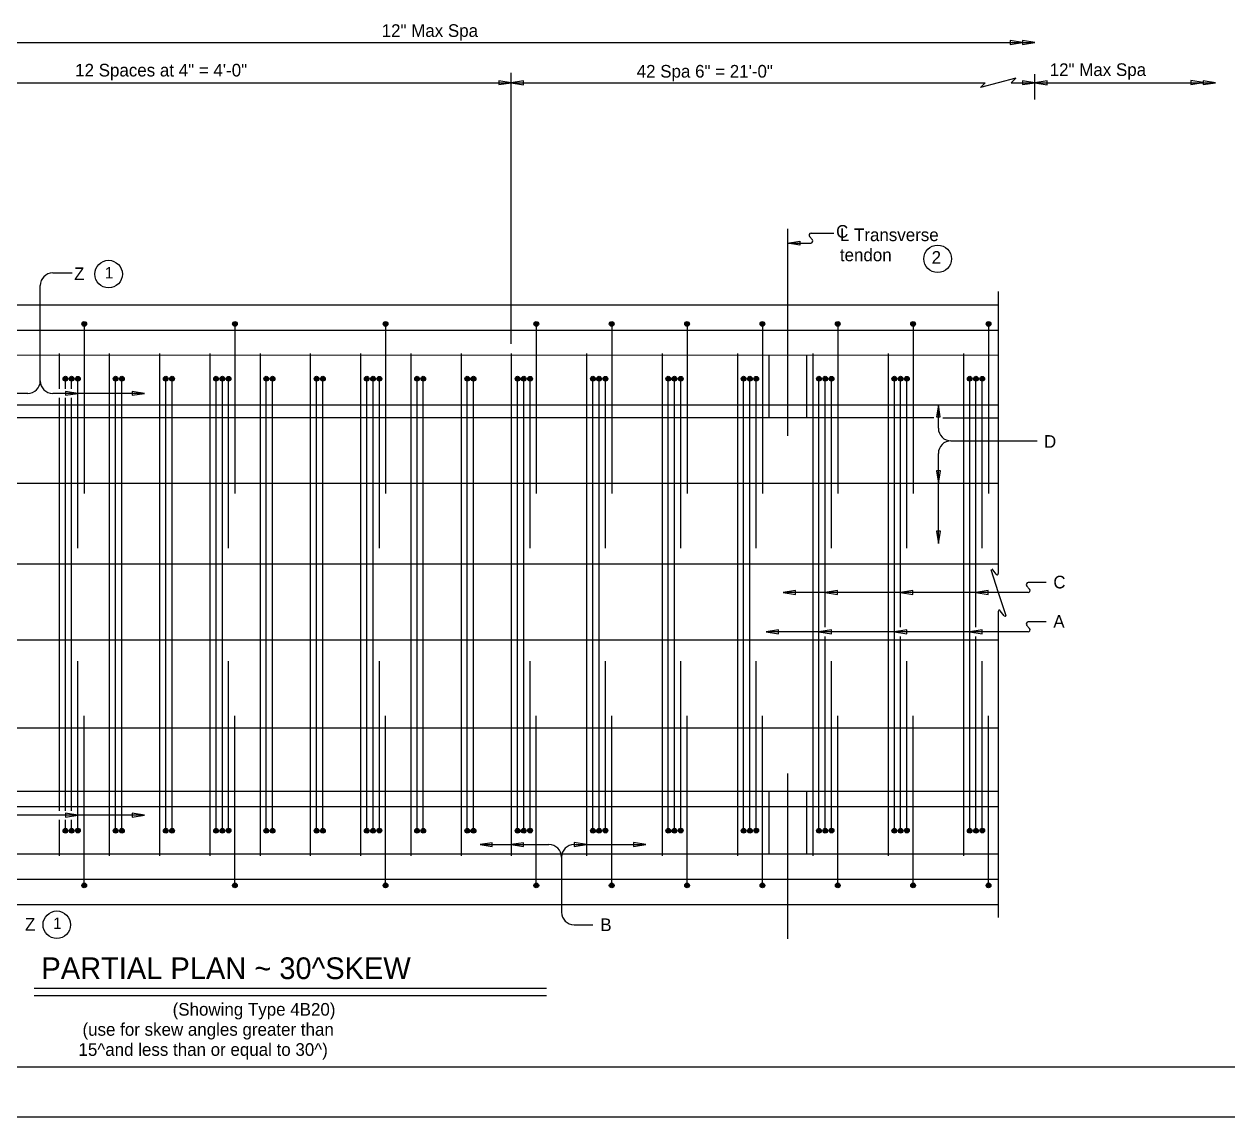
# Model space of a CAD drawing. Extents: x 1000 to 1069, y 1000 to 1045.
# Drawn here: x 1045.38 to 1057.36, y 1000 to 1010.88 of the extents above; entities that cross this region are included whole.
import ezdxf

# ---------------------------------------------------------------- set-up
doc = ezdxf.new("R2010")
doc.units = 0
doc.layers.add('D_SHEET', color=7, linetype='Continuous')
doc.layers.add('Working Level 1', color=7, linetype='Continuous')

msp = doc.modelspace()

# ---------------------------------------------------------------- linework, layer by layer
at = {"layer": 'D_SHEET'}
for p, q in [((1037, 1000.5), (1068.5, 1000.5)), ((1035, 1000), (1069, 1000))]:
    msp.add_line(p, q, dxfattribs=at)
at = {"layer": 'Working Level 1'}
for p, q in [((1042.359, 1010.695), (1055.441, 1010.695)), ((1050.23, 1007.697), (1050.23, 1010.394)), ((1055.441, 1010.128), (1055.441, 1010.381)), ((1042.359, 1010.295), (1054.947, 1010.295)), ((1055.25, 1010.342), (1054.9, 1010.248)), ((1054.947, 1010.295), (1054.9, 1010.248)), ((1055.25, 1010.342), (1055.203, 1010.295)), ((1055.203, 1010.295), (1057.237, 1010.295)), ((1052.98, 1008.841), (1052.98, 1006.78)), ((1053.227, 1008.73), (1053.198, 1008.765)), ((1053.213, 1008.797), (1053.44, 1008.797)), ((1052.98, 1008.697), (1053.211, 1008.697)), ((1045.668, 1008.401), (1045.86, 1008.401)), ((1045.543, 1007.327), (1045.543, 1008.276)), ((1055.075, 1008.216), (1055.075, 1005.57)), ((1055.075, 1008.082), (1039.274, 1008.082)), ((1045.98, 1007.894), (1045.98, 1006.206)), ((1047.48, 1007.894), (1047.48, 1006.206)), ((1048.979, 1007.894), (1048.979, 1006.206)), ((1050.479, 1007.894), (1050.479, 1006.206)), ((1051.229, 1007.894), (1051.229, 1006.206)), ((1051.979, 1007.894), (1051.979, 1006.206)), ((1052.729, 1007.894), (1052.729, 1006.206)), ((1053.479, 1007.894), (1053.479, 1006.206)), ((1054.229, 1007.894), (1054.229, 1006.206)), ((1054.979, 1007.894), (1054.979, 1006.206)), ((1041.008, 1007.831), (1055.075, 1007.831)), ((1055.075, 1007.581), (1041.008, 1007.582)), ((1045.73, 1007.6), (1045.73, 1007.247)), ((1046.23, 1007.6), (1046.23, 1002.599)), ((1046.73, 1007.6), (1046.73, 1002.599)), ((1047.23, 1007.6), (1047.23, 1002.599)), ((1047.73, 1007.6), (1047.73, 1002.599)), ((1048.23, 1007.6), (1048.23, 1002.599)), ((1048.73, 1007.6), (1048.73, 1002.599)), ((1049.23, 1007.6), (1049.23, 1002.599)), ((1049.73, 1007.6), (1049.73, 1002.599)), ((1050.23, 1007.6), (1050.23, 1002.599)), ((1050.98, 1007.6), (1050.98, 1002.599)), ((1051.73, 1007.6), (1051.73, 1002.599)), ((1052.48, 1007.6), (1052.48, 1002.599)), ((1052.793, 1007.581), (1052.793, 1006.959)), ((1053.168, 1007.581), (1053.168, 1006.959)), ((1053.23, 1007.6), (1053.23, 1002.599)), ((1053.98, 1007.6), (1053.98, 1002.599)), ((1054.73, 1007.6), (1054.73, 1002.599)), ((1045.793, 1007.247), (1045.793, 1007.349)), ((1045.855, 1007.247), (1045.855, 1007.349)), ((1045.917, 1005.661), (1045.917, 1007.348)), ((1046.293, 1002.849), (1046.293, 1007.349)), ((1046.355, 1002.849), (1046.355, 1007.349)), ((1046.792, 1002.849), (1046.792, 1007.349)), ((1046.855, 1002.849), (1046.855, 1007.349)), ((1047.292, 1002.849), (1047.292, 1007.349)), ((1047.355, 1002.849), (1047.355, 1007.349)), ((1047.417, 1005.661), (1047.417, 1007.348)), ((1047.792, 1002.849), (1047.792, 1007.349)), ((1047.855, 1002.849), (1047.855, 1007.349)), ((1048.292, 1002.849), (1048.292, 1007.349)), ((1048.355, 1002.849), (1048.355, 1007.349)), ((1048.792, 1002.849), (1048.792, 1007.349)), ((1048.855, 1002.849), (1048.855, 1007.349)), ((1048.917, 1005.661), (1048.917, 1007.348)), ((1049.292, 1002.849), (1049.292, 1007.349)), ((1049.354, 1002.849), (1049.354, 1007.349)), ((1049.792, 1002.849), (1049.792, 1007.349)), ((1049.854, 1002.849), (1049.854, 1007.349)), ((1050.292, 1002.849), (1050.292, 1007.349)), ((1050.354, 1002.849), (1050.354, 1007.349)), ((1050.417, 1005.661), (1050.417, 1007.348)), ((1051.042, 1002.849), (1051.042, 1007.349)), ((1051.104, 1002.849), (1051.104, 1007.349)), ((1051.167, 1005.661), (1051.167, 1007.348)), ((1051.792, 1002.849), (1051.792, 1007.349)), ((1051.854, 1002.849), (1051.854, 1007.349)), ((1051.917, 1005.661), (1051.917, 1007.348)), ((1052.542, 1002.849), (1052.542, 1007.349)), ((1052.604, 1002.849), (1052.604, 1007.349)), ((1052.667, 1005.661), (1052.667, 1007.348)), ((1053.292, 1002.849), (1053.292, 1007.349)), ((1053.354, 1004.874), (1053.354, 1007.349)), ((1053.417, 1005.661), (1053.417, 1007.348)), ((1054.042, 1002.849), (1054.042, 1007.349)), ((1054.104, 1004.874), (1054.104, 1007.349)), ((1054.167, 1005.661), (1054.167, 1007.348)), ((1054.792, 1002.849), (1054.792, 1007.349)), ((1054.854, 1004.874), (1054.854, 1007.349)), ((1054.917, 1005.661), (1054.917, 1007.348)), ((1045.418, 1007.202), (1044.417, 1007.202)), ((1046.579, 1007.202), (1045.668, 1007.202)), ((1045.73, 1007.157), (1045.73, 1003.047)), ((1045.793, 1003.047), (1045.793, 1007.157)), ((1045.855, 1003.047), (1045.855, 1007.157)), ((1039.577, 1007.09), (1055.075, 1007.09)), ((1054.48, 1006.855), (1054.48, 1007.09)), ((1054.435, 1006.959), (1044.187, 1006.959)), ((1054.525, 1006.959), (1055.075, 1006.959)), ((1054.605, 1006.73), (1055.463, 1006.73)), ((1054.48, 1005.709), (1054.48, 1006.605)), ((1040.015, 1006.31), (1055.075, 1006.31)), ((1042.893, 1005.507), (1055.075, 1005.507)), ((1055.075, 1005.57), (1055.075, 1005.409)), ((1055.001, 1005.448), (1055.075, 1005.22)), ((1055.054, 1005.402), (1055.014, 1005.455)), ((1055.358, 1005.287), (1055.388, 1005.252)), ((1055.552, 1005.319), (1055.374, 1005.319)), ((1055.373, 1005.22), (1052.936, 1005.22)), ((1055.075, 1005.22), (1055.15, 1004.993)), ((1055.075, 1005.033), (1055.075, 1004.945)), ((1055.136, 1004.987), (1055.096, 1005.039)), ((1055.075, 1004.945), (1055.075, 1001.985)), ((1055.358, 1004.896), (1055.388, 1004.861)), ((1055.552, 1004.928), (1055.374, 1004.928)), ((1040.945, 1004.749), (1055.075, 1004.749)), ((1055.373, 1004.829), (1052.766, 1004.829)), ((1053.354, 1002.849), (1053.354, 1004.784)), ((1054.104, 1002.849), (1054.104, 1004.784)), ((1054.854, 1002.849), (1054.854, 1004.784)), ((1045.917, 1002.85), (1045.917, 1004.537)), ((1047.417, 1002.85), (1047.417, 1004.537)), ((1048.917, 1002.85), (1048.917, 1004.537)), ((1050.417, 1002.85), (1050.417, 1004.537)), ((1051.167, 1002.85), (1051.167, 1004.537)), ((1051.917, 1002.85), (1051.917, 1004.537)), ((1052.667, 1002.85), (1052.667, 1004.537)), ((1053.417, 1002.85), (1053.417, 1004.537)), ((1054.167, 1002.85), (1054.167, 1004.537)), ((1054.917, 1002.85), (1054.917, 1004.537)), ((1045.98, 1002.304), (1045.98, 1003.992)), ((1047.48, 1002.304), (1047.48, 1003.992)), ((1048.979, 1002.304), (1048.979, 1003.992)), ((1050.479, 1002.304), (1050.479, 1003.992)), ((1051.229, 1002.304), (1051.229, 1003.992)), ((1051.979, 1002.304), (1051.979, 1003.992)), ((1052.729, 1002.304), (1052.729, 1003.992)), ((1053.479, 1002.304), (1053.479, 1003.992)), ((1054.229, 1002.304), (1054.229, 1003.992)), ((1054.979, 1002.304), (1054.979, 1003.992)), ((1041.419, 1003.872), (1055.075, 1003.872)), ((1052.98, 1003.419), (1052.98, 1001.773)), ((1055.075, 1003.24), (1044.187, 1003.24)), ((1052.793, 1003.24), (1052.793, 1002.616)), ((1053.168, 1003.24), (1053.168, 1002.616)), ((1041.884, 1003.091), (1055.075, 1003.091)), ((1046.579, 1003.003), (1045.168, 1003.003)), ((1045.73, 1002.957), (1045.73, 1002.599)), ((1045.793, 1002.849), (1045.793, 1002.957)), ((1045.855, 1002.849), (1045.855, 1002.957)), ((1049.919, 1002.711), (1050.605, 1002.711)), ((1050.855, 1002.711), (1051.568, 1002.711)), ((1055.075, 1002.617), (1043.73, 1002.617)), ((1050.73, 1002.586), (1050.73, 1002.038)), ((1043.874, 1002.367), (1055.075, 1002.367)), ((1042.302, 1002.116), (1055.075, 1002.116)), ((1050.855, 1001.913), (1051.043, 1001.913)), ((1045.483, 1001.283), (1050.58, 1001.283)), ((1045.483, 1001.209), (1050.58, 1001.209))]:
    msp.add_line(p, q, dxfattribs=at)
for points in [[(1055.318, 1010.695), (1055.196, 1010.715), (1055.196, 1010.676)], [(1055.441, 1010.695), (1055.318, 1010.715), (1055.318, 1010.676)], [(1050.23, 1010.295), (1050.107, 1010.315), (1050.107, 1010.276)], [(1050.23, 1010.295), (1050.352, 1010.275), (1050.352, 1010.314)], [(1055.441, 1010.295), (1055.318, 1010.315), (1055.318, 1010.276)], [(1055.441, 1010.295), (1055.563, 1010.275), (1055.563, 1010.314)], [(1057.114, 1010.296), (1056.992, 1010.316), (1056.992, 1010.277)], [(1057.237, 1010.295), (1057.114, 1010.315), (1057.114, 1010.276)], [(1052.98, 1008.697), (1053.103, 1008.717), (1053.103, 1008.679)], [(1045.917, 1007.202), (1045.795, 1007.222), (1045.795, 1007.184)], [(1046.579, 1007.202), (1046.456, 1007.222), (1046.456, 1007.184)], [(1054.48, 1007.09), (1054.46, 1006.968), (1054.498, 1006.968)], [(1054.48, 1006.31), (1054.5, 1006.432), (1054.461, 1006.432)], [(1054.48, 1005.709), (1054.5, 1005.831), (1054.461, 1005.831)], [(1052.936, 1005.22), (1053.059, 1005.2), (1053.059, 1005.239)], [(1053.354, 1005.22), (1053.477, 1005.2), (1053.477, 1005.239)], [(1054.104, 1005.22), (1054.227, 1005.2), (1054.227, 1005.239)], [(1054.854, 1005.22), (1054.977, 1005.2), (1054.977, 1005.239)], [(1052.766, 1004.829), (1052.889, 1004.809), (1052.889, 1004.848)], [(1053.292, 1004.829), (1053.415, 1004.809), (1053.415, 1004.848)], [(1054.042, 1004.829), (1054.165, 1004.809), (1054.165, 1004.848)], [(1054.792, 1004.829), (1054.915, 1004.809), (1054.915, 1004.848)], [(1045.917, 1003.003), (1045.795, 1003.023), (1045.795, 1002.984)], [(1046.579, 1003.003), (1046.456, 1003.023), (1046.456, 1002.984)], [(1049.919, 1002.711), (1050.041, 1002.691), (1050.041, 1002.73)], [(1050.23, 1002.711), (1050.352, 1002.691), (1050.352, 1002.73)], [(1050.98, 1002.711), (1050.857, 1002.731), (1050.857, 1002.693)], [(1051.568, 1002.711), (1051.446, 1002.731), (1051.446, 1002.693)]]:
    msp.add_lwpolyline(points, close=True, dxfattribs=at)
for centre, radius in [((1054.473, 1008.542), 0.137), ((1046.223, 1008.39), 0.137), ((1045.98, 1007.894), 0.0235), ((1045.98, 1007.894), 0.0188), ((1045.98, 1007.894), 0.0141), ((1045.98, 1007.894), 0.00941), ((1045.98, 1007.894), 0.0047), ((1047.48, 1007.894), 0.0235), ((1047.48, 1007.894), 0.0188), ((1047.48, 1007.894), 0.0141), ((1047.48, 1007.894), 0.00941), ((1047.48, 1007.894), 0.0047), ((1048.979, 1007.894), 0.0235), ((1048.979, 1007.894), 0.0188), ((1048.979, 1007.894), 0.0141), ((1048.979, 1007.894), 0.00941), ((1048.979, 1007.894), 0.0047), ((1050.479, 1007.894), 0.0235), ((1050.479, 1007.894), 0.0188), ((1050.479, 1007.894), 0.0141), ((1050.479, 1007.894), 0.00941), ((1050.479, 1007.894), 0.0047), ((1051.229, 1007.894), 0.0235), ((1051.229, 1007.894), 0.0188), ((1051.229, 1007.894), 0.0141), ((1051.229, 1007.894), 0.00941), ((1051.229, 1007.894), 0.0047), ((1051.979, 1007.894), 0.0235), ((1051.979, 1007.894), 0.0188), ((1051.979, 1007.894), 0.0141), ((1051.979, 1007.894), 0.00941), ((1051.979, 1007.894), 0.0047), ((1052.729, 1007.894), 0.0235), ((1052.729, 1007.894), 0.0188), ((1052.729, 1007.894), 0.0141), ((1052.729, 1007.894), 0.00941), ((1052.729, 1007.894), 0.0047), ((1053.479, 1007.894), 0.0235), ((1053.479, 1007.894), 0.0188), ((1053.479, 1007.894), 0.0141), ((1053.479, 1007.894), 0.00941), ((1053.479, 1007.894), 0.0047), ((1054.229, 1007.894), 0.0235), ((1054.229, 1007.894), 0.0188), ((1054.229, 1007.894), 0.0141), ((1054.229, 1007.894), 0.00941), ((1054.229, 1007.894), 0.0047), ((1054.979, 1007.894), 0.0235), ((1054.979, 1007.894), 0.0188), ((1054.979, 1007.894), 0.0141), ((1054.979, 1007.894), 0.00941), ((1054.979, 1007.894), 0.0047), ((1045.793, 1007.349), 0.0235), ((1045.793, 1007.349), 0.0188), ((1045.793, 1007.349), 0.0141), ((1045.793, 1007.349), 0.00941), ((1045.793, 1007.349), 0.0047), ((1045.855, 1007.349), 0.0235), ((1045.855, 1007.349), 0.0188), ((1045.855, 1007.349), 0.0141), ((1045.855, 1007.349), 0.00941), ((1045.855, 1007.349), 0.0047), ((1045.917, 1007.348), 0.0235), ((1045.917, 1007.348), 0.0188), ((1045.917, 1007.348), 0.0141), ((1045.917, 1007.348), 0.00941), ((1045.917, 1007.348), 0.0047), ((1046.293, 1007.349), 0.0235), ((1046.293, 1007.349), 0.0188), ((1046.293, 1007.349), 0.0141), ((1046.293, 1007.349), 0.00941), ((1046.293, 1007.349), 0.0047), ((1046.355, 1007.349), 0.0235), ((1046.355, 1007.349), 0.0188), ((1046.355, 1007.349), 0.0141), ((1046.355, 1007.349), 0.00941), ((1046.355, 1007.349), 0.0047), ((1046.792, 1007.349), 0.0235), ((1046.792, 1007.349), 0.0188), ((1046.792, 1007.349), 0.0141), ((1046.792, 1007.349), 0.00941), ((1046.792, 1007.349), 0.0047), ((1046.855, 1007.349), 0.0235), ((1046.855, 1007.349), 0.0188), ((1046.855, 1007.349), 0.0141), ((1046.855, 1007.349), 0.00941), ((1046.855, 1007.349), 0.0047), ((1047.292, 1007.349), 0.0235), ((1047.292, 1007.349), 0.0188), ((1047.292, 1007.349), 0.0141), ((1047.292, 1007.349), 0.00941), ((1047.292, 1007.349), 0.0047), ((1047.355, 1007.349), 0.0235), ((1047.355, 1007.349), 0.0188), ((1047.355, 1007.349), 0.0141), ((1047.355, 1007.349), 0.00941), ((1047.355, 1007.349), 0.0047), ((1047.417, 1007.348), 0.0235), ((1047.417, 1007.348), 0.0188), ((1047.417, 1007.348), 0.0141), ((1047.417, 1007.348), 0.00941), ((1047.417, 1007.348), 0.0047), ((1047.792, 1007.349), 0.0235), ((1047.792, 1007.349), 0.0188), ((1047.792, 1007.349), 0.0141), ((1047.792, 1007.349), 0.00941), ((1047.792, 1007.349), 0.0047), ((1047.855, 1007.349), 0.0235), ((1047.855, 1007.349), 0.0188), ((1047.855, 1007.349), 0.0141), ((1047.855, 1007.349), 0.00941), ((1047.855, 1007.349), 0.0047), ((1048.292, 1007.349), 0.0235), ((1048.292, 1007.349), 0.0188), ((1048.292, 1007.349), 0.0141), ((1048.292, 1007.349), 0.00941), ((1048.292, 1007.349), 0.0047), ((1048.355, 1007.349), 0.0235), ((1048.355, 1007.349), 0.0188), ((1048.355, 1007.349), 0.0141), ((1048.355, 1007.349), 0.00941), ((1048.355, 1007.349), 0.0047), ((1048.792, 1007.349), 0.0235), ((1048.792, 1007.349), 0.0188), ((1048.792, 1007.349), 0.0141), ((1048.792, 1007.349), 0.00941), ((1048.792, 1007.349), 0.0047), ((1048.855, 1007.349), 0.0235), ((1048.855, 1007.349), 0.0188), ((1048.855, 1007.349), 0.0141), ((1048.855, 1007.349), 0.00941), ((1048.855, 1007.349), 0.0047), ((1048.917, 1007.348), 0.0235), ((1048.917, 1007.348), 0.0188), ((1048.917, 1007.348), 0.0141), ((1048.917, 1007.348), 0.00941), ((1048.917, 1007.348), 0.0047), ((1049.292, 1007.349), 0.0235), ((1049.292, 1007.349), 0.0188), ((1049.292, 1007.349), 0.0141), ((1049.292, 1007.349), 0.00941), ((1049.292, 1007.349), 0.0047), ((1049.354, 1007.349), 0.0235), ((1049.354, 1007.349), 0.0188), ((1049.354, 1007.349), 0.0141), ((1049.354, 1007.349), 0.00941), ((1049.354, 1007.349), 0.0047), ((1049.792, 1007.349), 0.0235), ((1049.792, 1007.349), 0.0188), ((1049.792, 1007.349), 0.0141), ((1049.792, 1007.349), 0.00941), ((1049.792, 1007.349), 0.0047), ((1049.854, 1007.349), 0.0235), ((1049.854, 1007.349), 0.0188), ((1049.854, 1007.349), 0.0141), ((1049.854, 1007.349), 0.00941), ((1049.854, 1007.349), 0.0047), ((1050.292, 1007.349), 0.0235), ((1050.292, 1007.349), 0.0188), ((1050.292, 1007.349), 0.0141), ((1050.292, 1007.349), 0.00941), ((1050.292, 1007.349), 0.0047), ((1050.354, 1007.349), 0.0235), ((1050.354, 1007.349), 0.0188), ((1050.354, 1007.349), 0.0141), ((1050.354, 1007.349), 0.00941), ((1050.354, 1007.349), 0.0047), ((1050.417, 1007.348), 0.0235), ((1050.417, 1007.348), 0.0188), ((1050.417, 1007.348), 0.0141), ((1050.417, 1007.348), 0.00941), ((1050.417, 1007.348), 0.0047), ((1051.042, 1007.349), 0.0235), ((1051.042, 1007.349), 0.0188), ((1051.042, 1007.349), 0.0141), ((1051.042, 1007.349), 0.00941), ((1051.042, 1007.349), 0.0047), ((1051.104, 1007.349), 0.0235), ((1051.104, 1007.349), 0.0188), ((1051.104, 1007.349), 0.0141), ((1051.104, 1007.349), 0.00941), ((1051.104, 1007.349), 0.0047), ((1051.167, 1007.348), 0.0235), ((1051.167, 1007.348), 0.0188), ((1051.167, 1007.348), 0.0141), ((1051.167, 1007.348), 0.00941), ((1051.167, 1007.348), 0.0047), ((1051.792, 1007.349), 0.0235), ((1051.792, 1007.349), 0.0188), ((1051.792, 1007.349), 0.0141), ((1051.792, 1007.349), 0.00941), ((1051.792, 1007.349), 0.0047), ((1051.854, 1007.349), 0.0235), ((1051.854, 1007.349), 0.0188), ((1051.854, 1007.349), 0.0141), ((1051.854, 1007.349), 0.00941), ((1051.854, 1007.349), 0.0047), ((1051.917, 1007.348), 0.0235), ((1051.917, 1007.348), 0.0188), ((1051.917, 1007.348), 0.0141), ((1051.917, 1007.348), 0.00941), ((1051.917, 1007.348), 0.0047), ((1052.542, 1007.349), 0.0235), ((1052.542, 1007.349), 0.0188), ((1052.542, 1007.349), 0.0141), ((1052.542, 1007.349), 0.00941), ((1052.542, 1007.349), 0.0047), ((1052.604, 1007.349), 0.0235), ((1052.604, 1007.349), 0.0188), ((1052.604, 1007.349), 0.0141), ((1052.604, 1007.349), 0.00941), ((1052.604, 1007.349), 0.0047), ((1052.667, 1007.348), 0.0235), ((1052.667, 1007.348), 0.0188), ((1052.667, 1007.348), 0.0141), ((1052.667, 1007.348), 0.00941), ((1052.667, 1007.348), 0.0047), ((1053.292, 1007.349), 0.0235), ((1053.292, 1007.349), 0.0188), ((1053.292, 1007.349), 0.0141), ((1053.292, 1007.349), 0.00941), ((1053.292, 1007.349), 0.0047), ((1053.354, 1007.349), 0.0235), ((1053.354, 1007.349), 0.0188), ((1053.354, 1007.349), 0.0141), ((1053.354, 1007.349), 0.00941), ((1053.354, 1007.349), 0.0047), ((1053.417, 1007.348), 0.0235), ((1053.417, 1007.348), 0.0188), ((1053.417, 1007.348), 0.0141), ((1053.417, 1007.348), 0.00941), ((1053.417, 1007.348), 0.0047), ((1054.042, 1007.349), 0.0235), ((1054.042, 1007.349), 0.0188), ((1054.042, 1007.349), 0.0141), ((1054.042, 1007.349), 0.00941), ((1054.042, 1007.349), 0.0047), ((1054.104, 1007.349), 0.0235), ((1054.104, 1007.349), 0.0188), ((1054.104, 1007.349), 0.0141), ((1054.104, 1007.349), 0.00941), ((1054.104, 1007.349), 0.0047), ((1054.167, 1007.348), 0.0235), ((1054.167, 1007.348), 0.0188), ((1054.167, 1007.348), 0.0141), ((1054.167, 1007.348), 0.00941), ((1054.167, 1007.348), 0.0047), ((1054.792, 1007.349), 0.0235), ((1054.792, 1007.349), 0.0188), ((1054.792, 1007.349), 0.0141), ((1054.792, 1007.349), 0.00941), ((1054.792, 1007.349), 0.0047), ((1054.854, 1007.349), 0.0235), ((1054.854, 1007.349), 0.0188), ((1054.854, 1007.349), 0.0141), ((1054.854, 1007.349), 0.00941), ((1054.854, 1007.349), 0.0047), ((1054.917, 1007.348), 0.0235), ((1054.917, 1007.348), 0.0188), ((1054.917, 1007.348), 0.0141), ((1054.917, 1007.348), 0.00941), ((1054.917, 1007.348), 0.0047), ((1045.793, 1002.849), 0.0235), ((1045.793, 1002.849), 0.0188), ((1045.793, 1002.849), 0.0141), ((1045.793, 1002.849), 0.00941), ((1045.793, 1002.849), 0.0047), ((1045.855, 1002.849), 0.0235), ((1045.855, 1002.849), 0.0188), ((1045.855, 1002.849), 0.0141), ((1045.855, 1002.849), 0.00941), ((1045.855, 1002.849), 0.0047), ((1045.917, 1002.85), 0.0235), ((1045.917, 1002.85), 0.0188), ((1045.917, 1002.85), 0.0141), ((1045.917, 1002.85), 0.00941), ((1045.917, 1002.85), 0.0047), ((1046.293, 1002.849), 0.0235), ((1046.293, 1002.849), 0.0188), ((1046.293, 1002.849), 0.0141), ((1046.293, 1002.849), 0.00941), ((1046.293, 1002.849), 0.0047), ((1046.355, 1002.849), 0.0235), ((1046.355, 1002.849), 0.0188), ((1046.355, 1002.849), 0.0141), ((1046.355, 1002.849), 0.00941), ((1046.355, 1002.849), 0.0047), ((1046.792, 1002.849), 0.0235), ((1046.793, 1002.849), 0.0188), ((1046.793, 1002.849), 0.0141), ((1046.793, 1002.849), 0.00941), ((1046.793, 1002.849), 0.0047), ((1046.855, 1002.849), 0.0235), ((1046.855, 1002.849), 0.0188), ((1046.855, 1002.849), 0.0141), ((1046.855, 1002.849), 0.00941), ((1046.855, 1002.849), 0.0047), ((1047.292, 1002.849), 0.0235), ((1047.292, 1002.849), 0.0188), ((1047.292, 1002.849), 0.0141), ((1047.292, 1002.849), 0.00941), ((1047.292, 1002.849), 0.0047), ((1047.355, 1002.849), 0.0235), ((1047.355, 1002.849), 0.0188), ((1047.355, 1002.849), 0.0141), ((1047.355, 1002.849), 0.00941), ((1047.355, 1002.849), 0.0047), ((1047.417, 1002.85), 0.0235), ((1047.417, 1002.85), 0.0188), ((1047.417, 1002.85), 0.0141), ((1047.417, 1002.85), 0.00941), ((1047.417, 1002.85), 0.0047), ((1047.792, 1002.849), 0.0235), ((1047.792, 1002.849), 0.0188), ((1047.792, 1002.849), 0.0141), ((1047.792, 1002.849), 0.00941), ((1047.792, 1002.849), 0.0047), ((1047.855, 1002.849), 0.0235), ((1047.855, 1002.849), 0.0188), ((1047.855, 1002.849), 0.0141), ((1047.855, 1002.849), 0.00941), ((1047.855, 1002.849), 0.0047), ((1048.292, 1002.849), 0.0235), ((1048.292, 1002.849), 0.0188), ((1048.292, 1002.849), 0.0141), ((1048.292, 1002.849), 0.00941), ((1048.292, 1002.849), 0.0047), ((1048.355, 1002.849), 0.0235), ((1048.355, 1002.849), 0.0188), ((1048.355, 1002.849), 0.0141), ((1048.355, 1002.849), 0.00941), ((1048.355, 1002.849), 0.0047), ((1048.792, 1002.849), 0.0235), ((1048.792, 1002.849), 0.0188), ((1048.792, 1002.849), 0.0141), ((1048.792, 1002.849), 0.00941), ((1048.792, 1002.849), 0.0047), ((1048.855, 1002.849), 0.0235), ((1048.855, 1002.849), 0.0188), ((1048.855, 1002.849), 0.0141), ((1048.855, 1002.849), 0.00941), ((1048.855, 1002.849), 0.0047), ((1048.917, 1002.85), 0.0235), ((1048.917, 1002.85), 0.0188), ((1048.917, 1002.85), 0.0141), ((1048.917, 1002.85), 0.00941), ((1048.917, 1002.85), 0.0047), ((1049.292, 1002.849), 0.0235), ((1049.292, 1002.849), 0.0188), ((1049.292, 1002.849), 0.0141), ((1049.292, 1002.849), 0.00941), ((1049.292, 1002.849), 0.0047), ((1049.354, 1002.849), 0.0235), ((1049.355, 1002.849), 0.0188), ((1049.355, 1002.849), 0.0141), ((1049.355, 1002.849), 0.00941), ((1049.355, 1002.849), 0.0047), ((1049.792, 1002.849), 0.0235), ((1049.792, 1002.849), 0.0188), ((1049.792, 1002.849), 0.0141), ((1049.792, 1002.849), 0.00941), ((1049.792, 1002.849), 0.0047), ((1049.854, 1002.849), 0.0235), ((1049.854, 1002.849), 0.0188), ((1049.854, 1002.849), 0.0141), ((1049.854, 1002.849), 0.00941), ((1049.854, 1002.849), 0.0047), ((1050.292, 1002.849), 0.0235), ((1050.292, 1002.849), 0.0188), ((1050.292, 1002.849), 0.0141), ((1050.292, 1002.849), 0.00941), ((1050.292, 1002.849), 0.0047), ((1050.354, 1002.849), 0.0235), ((1050.354, 1002.849), 0.0188), ((1050.354, 1002.849), 0.0141), ((1050.354, 1002.849), 0.00941), ((1050.354, 1002.849), 0.0047), ((1050.417, 1002.85), 0.0235), ((1050.417, 1002.85), 0.0188), ((1050.417, 1002.85), 0.0141), ((1050.417, 1002.85), 0.00941), ((1050.417, 1002.85), 0.0047), ((1051.042, 1002.849), 0.0235), ((1051.042, 1002.849), 0.0188), ((1051.042, 1002.849), 0.0141), ((1051.042, 1002.849), 0.00941), ((1051.042, 1002.849), 0.0047), ((1051.104, 1002.849), 0.0235), ((1051.104, 1002.849), 0.0188), ((1051.104, 1002.849), 0.0141), ((1051.104, 1002.849), 0.00941), ((1051.104, 1002.849), 0.0047), ((1051.167, 1002.85), 0.0235), ((1051.167, 1002.85), 0.0188), ((1051.167, 1002.85), 0.0141), ((1051.167, 1002.85), 0.00941), ((1051.167, 1002.85), 0.0047), ((1051.792, 1002.849), 0.0235), ((1051.792, 1002.849), 0.0188), ((1051.792, 1002.849), 0.0141), ((1051.792, 1002.849), 0.00941), ((1051.792, 1002.849), 0.0047), ((1051.854, 1002.849), 0.0235), ((1051.854, 1002.849), 0.0188), ((1051.854, 1002.849), 0.0141), ((1051.854, 1002.849), 0.00941), ((1051.854, 1002.849), 0.0047), ((1051.917, 1002.85), 0.0235), ((1051.917, 1002.85), 0.0188), ((1051.917, 1002.85), 0.0141), ((1051.917, 1002.85), 0.00941), ((1051.917, 1002.85), 0.0047), ((1052.542, 1002.849), 0.0235), ((1052.542, 1002.849), 0.0188), ((1052.542, 1002.849), 0.0141), ((1052.542, 1002.849), 0.00941), ((1052.542, 1002.849), 0.0047), ((1052.604, 1002.849), 0.0235), ((1052.604, 1002.849), 0.0188), ((1052.604, 1002.849), 0.0141), ((1052.604, 1002.849), 0.00941), ((1052.604, 1002.849), 0.0047), ((1052.667, 1002.85), 0.0235), ((1052.667, 1002.85), 0.0188), ((1052.667, 1002.85), 0.0141), ((1052.667, 1002.85), 0.00941), ((1052.667, 1002.85), 0.0047), ((1053.292, 1002.849), 0.0235), ((1053.292, 1002.849), 0.0188), ((1053.292, 1002.849), 0.0141), ((1053.292, 1002.849), 0.00941), ((1053.292, 1002.849), 0.0047), ((1053.354, 1002.849), 0.0235), ((1053.354, 1002.849), 0.0188), ((1053.354, 1002.849), 0.0141), ((1053.354, 1002.849), 0.00941), ((1053.354, 1002.849), 0.0047), ((1053.417, 1002.85), 0.0235), ((1053.417, 1002.85), 0.0188), ((1053.417, 1002.85), 0.0141), ((1053.417, 1002.85), 0.00941), ((1053.417, 1002.85), 0.0047), ((1054.042, 1002.849), 0.0235), ((1054.042, 1002.849), 0.0188), ((1054.042, 1002.849), 0.0141), ((1054.042, 1002.849), 0.00941), ((1054.042, 1002.849), 0.0047), ((1054.104, 1002.849), 0.0235), ((1054.104, 1002.849), 0.0188), ((1054.104, 1002.849), 0.0141), ((1054.104, 1002.849), 0.00941), ((1054.104, 1002.849), 0.0047), ((1054.167, 1002.85), 0.0235), ((1054.167, 1002.85), 0.0188), ((1054.167, 1002.85), 0.0141), ((1054.167, 1002.85), 0.00941), ((1054.167, 1002.85), 0.0047), ((1054.792, 1002.849), 0.0235), ((1054.792, 1002.849), 0.0188), ((1054.792, 1002.849), 0.0141), ((1054.792, 1002.849), 0.00941), ((1054.792, 1002.849), 0.0047), ((1054.854, 1002.849), 0.0235), ((1054.854, 1002.849), 0.0188), ((1054.854, 1002.849), 0.0141), ((1054.854, 1002.849), 0.00941), ((1054.854, 1002.849), 0.0047), ((1054.917, 1002.85), 0.0235), ((1054.917, 1002.85), 0.0188), ((1054.917, 1002.85), 0.0141), ((1054.917, 1002.85), 0.00941), ((1054.917, 1002.85), 0.0047), ((1045.98, 1002.304), 0.0235), ((1045.98, 1002.304), 0.0188), ((1045.98, 1002.304), 0.0141), ((1045.98, 1002.304), 0.00941), ((1045.98, 1002.304), 0.0047), ((1047.48, 1002.304), 0.0235), ((1047.48, 1002.304), 0.0188), ((1047.48, 1002.304), 0.0141), ((1047.48, 1002.304), 0.00941), ((1047.48, 1002.304), 0.0047), ((1048.979, 1002.304), 0.0235), ((1048.98, 1002.304), 0.0188), ((1048.98, 1002.304), 0.0141), ((1048.98, 1002.304), 0.00941), ((1048.98, 1002.304), 0.0047), ((1050.479, 1002.304), 0.0235), ((1050.479, 1002.304), 0.0188), ((1050.479, 1002.304), 0.0141), ((1050.479, 1002.304), 0.00941), ((1050.479, 1002.304), 0.0047), ((1051.229, 1002.304), 0.0235), ((1051.229, 1002.304), 0.0188), ((1051.229, 1002.304), 0.0141), ((1051.229, 1002.304), 0.00941), ((1051.229, 1002.304), 0.0047), ((1051.979, 1002.304), 0.0235), ((1051.979, 1002.304), 0.0188), ((1051.979, 1002.304), 0.0141), ((1051.979, 1002.304), 0.00941), ((1051.979, 1002.304), 0.0047), ((1052.729, 1002.304), 0.0235), ((1052.729, 1002.304), 0.0188), ((1052.729, 1002.304), 0.0141), ((1052.729, 1002.304), 0.00941), ((1052.729, 1002.304), 0.0047), ((1053.479, 1002.304), 0.0235), ((1053.479, 1002.304), 0.0188), ((1053.479, 1002.304), 0.0141), ((1053.479, 1002.304), 0.00941), ((1053.479, 1002.304), 0.0047), ((1054.229, 1002.304), 0.0235), ((1054.229, 1002.304), 0.0188), ((1054.229, 1002.304), 0.0141), ((1054.229, 1002.304), 0.00941), ((1054.229, 1002.304), 0.0047), ((1054.979, 1002.304), 0.0235), ((1054.979, 1002.304), 0.0188), ((1054.979, 1002.304), 0.0141), ((1054.979, 1002.304), 0.00941), ((1054.979, 1002.304), 0.0047), ((1045.707, 1001.913), 0.137)]:
    msp.add_circle(centre, radius, dxfattribs=at)
for centre, radius, start, end in [((1053.213, 1008.777), 0.0197, 90, 219.9882), ((1053.211, 1008.718), 0.0197, 270, 39.9623), ((1045.668, 1008.276), 0.125, 90, 180), ((1045.418, 1007.327), 0.125, 270, 0), ((1045.668, 1007.327), 0.125, 180, 270), ((1054.605, 1006.855), 0.125, 180, 270), ((1054.605, 1006.605), 0.125, 90, 180), ((1055.064, 1005.409), 0.0117, 217.4054, 0), ((1055.374, 1005.3), 0.0197, 90, 219.9623), ((1055.373, 1005.24), 0.0197, 270, 39.9882), ((1055.087, 1005.032), 0.0117, 37.2664, 180), ((1055.143, 1004.991), 0.0075, 217.3004, 18.1153), ((1055.374, 1004.908), 0.0197, 90, 219.9623), ((1055.373, 1004.848), 0.0197, 270, 39.9882), ((1050.605, 1002.586), 0.125, 0, 90), ((1050.855, 1002.586), 0.125, 90, 180), ((1050.855, 1002.038), 0.125, 180, 270)]:
    msp.add_arc(centre, radius, start, end, dxfattribs=at)

# ---------------------------------------------------------------- texts
for s, height, p in [('12" Max Spa', 0.126, (1048.94, 1010.751)), ('12 Spaces at 4" = 4\'-0"', 0.126, (1045.89, 1010.357)), ('42 Spa 6" = 21\'-0"', 0.126, (1051.478, 1010.346)), ('12" Max Spa', 0.126, (1055.588, 1010.362)), ('C', 0.126, (1053.462, 1008.752)), ('L Transverse', 0.126, (1053.5, 1008.718)), ('tendon', 0.126, (1053.5, 1008.518)), ('2', 0.126, (1054.413, 1008.493)), ('Z', 0.126, (1045.879, 1008.33)), ('1', 0.114, (1046.186, 1008.347)), ('D', 0.126, (1055.531, 1006.661)), ('C', 0.126, (1055.624, 1005.261)), ('A', 0.126, (1055.624, 1004.87)), ('Z', 0.126, (1045.391, 1001.854)), ('1', 0.114, (1045.67, 1001.87)), ('B', 0.126, (1051.116, 1001.85)), ('PARTIAL PLAN ~ 30^ SKEW', 0.216, (1045.554, 1001.372)), ('(Showing Type 4B20)', 0.126, (1046.86, 1001.008)), ('(use for skew angles greater than', 0.126, (1045.963, 1000.808)), ('15^ and less than or equal to 30^)', 0.126, (1045.923, 1000.608))]:
    msp.add_text(s, height=height, dxfattribs=at).set_placement(p)

doc.saveas('drawing.dxf')
